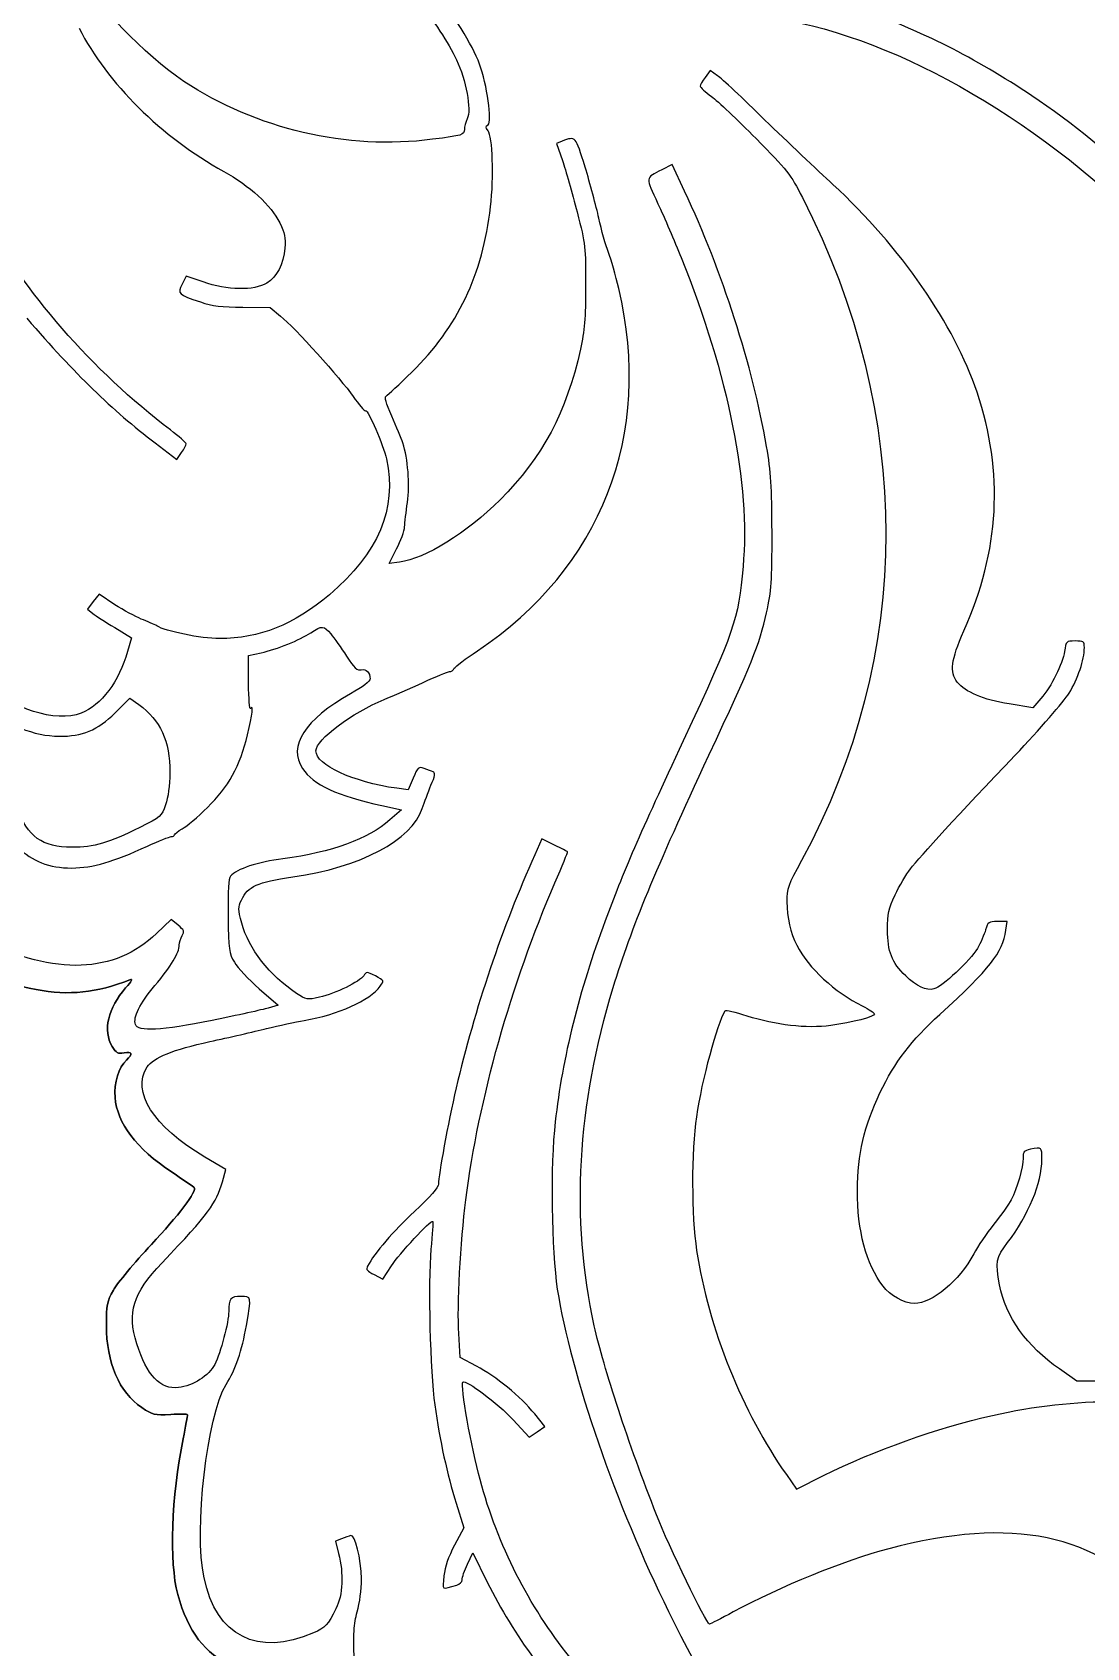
# Model space of a CAD drawing. Extents: x 6.8 to 53.1, y 2.5 to 44.2.
# Drawn here: x 29.856 to 33.068, y 16.448 to 21.368 of the extents above; entities that cross this region are included whole.
import ezdxf

# ---------------------------------------------------------------- set-up
doc = ezdxf.new("R2010")
doc.units = 0
doc.layers.add('Layer_1', color=7, linetype='CONTINUOUS')

msp = doc.modelspace()

# ---------------------------------------------------------------- linework, layer by layer
at = {"layer": 'Layer_1', "color": 1}
for p, q in [((31.921063, 21.251249), (31.905985, 21.230428)), ((31.943321, 21.235454), (31.921063, 21.251249)), ((31.470166, 21.035853), (31.453652, 21.029391)), ((31.453652, 21.029391), (31.471602, 20.976977)), ((31.805467, 20.964772), (31.774593, 20.948976)), ((31.84352, 20.883639), (31.805467, 20.964772)), ((30.324973, 20.625163), (30.312767, 20.600751)), ((30.377386, 20.607213), (30.324973, 20.625163)), ((30.498008, 20.530388), (30.581295, 20.52967)), ((30.581295, 20.52967), (30.612887, 20.503105)), ((30.230916, 20.116826), (30.296253, 20.066567)), ((30.296253, 20.066567), (30.310613, 20.087389)), ((30.943162, 19.749934), (30.966137, 19.794449)), ((30.975471, 19.754242), (30.943162, 19.749934)), ((30.042085, 19.63362), (30.024135, 19.610644)), ((30.060035, 19.655877), (30.042085, 19.63362)), ((30.10814, 19.624286), (30.060035, 19.655877)), ((30.024135, 19.610644), (30.040649, 19.59772)), ((30.107422, 19.554641), (30.158399, 19.523767)), ((30.765818, 19.535255), (30.765818, 19.535255)), ((30.158399, 19.523767), (30.146194, 19.481406)), ((30.51524, 19.4692), (30.553293, 19.477816)), ((30.51524, 19.384477), (30.51524, 19.4692)), ((30.108858, 19.294729), (30.154091, 19.339244)), ((30.154091, 19.339244), (30.180657, 19.319858)), ((32.92912, 19.338526), (32.904708, 19.309807)), ((32.904708, 19.309807), (32.832191, 19.322012)), ((31.016396, 19.095846), (31.001319, 19.059946)), ((31.001319, 19.059946), (30.966855, 19.064972)), ((30.921622, 19.012559), (30.981215, 18.999635)), ((30.981215, 18.999635), (30.946034, 18.968762)), ((31.409137, 18.911322), (31.387597, 18.862499)), ((31.44719, 18.891937), (31.409137, 18.911322)), ((31.387597, 18.862499), (31.387597, 18.862499)), ((30.279022, 18.665052), (30.234506, 18.622691)), ((30.300561, 18.64782), (30.279022, 18.665052)), ((32.826447, 18.659308), (32.79701, 18.659308)), ((32.822139, 18.632743), (32.826447, 18.659308)), ((30.54755, 18.454681), (30.604989, 18.404422)), ((30.604989, 18.404422), (30.574833, 18.395806)), ((30.446313, 17.903984), (30.381694, 17.942037)), ((30.435543, 17.866648), (30.446313, 17.903984)), ((30.897928, 17.58376), (30.924494, 17.570119)), ((30.924494, 17.570119), (30.950341, 17.610326)), ((31.159994, 17.331028), (31.155686, 17.404263)), ((31.209536, 17.305181), (31.159994, 17.331028)), ((33.038254, 17.259229), (32.985123, 17.296565)), ((33.110053, 17.259229), (33.038254, 17.259229)), ((31.321542, 17.141479), (31.370365, 17.088348)), ((31.417752, 17.121375), (31.386879, 17.159429)), ((31.370365, 17.088348), (31.394059, 17.104862)), ((31.394059, 17.104862), (31.417752, 17.121375)), ((32.153691, 16.974906), (32.184565, 16.93039)), ((32.184565, 16.93039), (32.267134, 16.972034)), ((31.147789, 16.888029), (31.171482, 16.81264)), ((30.798846, 16.778895), (30.780178, 16.771715)), ((31.171482, 16.81264), (31.142763, 16.759509)), ((30.780178, 16.771715), (30.789512, 16.734379)), ((31.182252, 16.70207), (31.198048, 16.736533)), ((31.198048, 16.736533), (31.242563, 16.647502))]:
    msp.add_line(p, q, dxfattribs=at)
for points in [[(31.218869, 21.270635), (31.172918, 21.393411), (31.000601, 21.615988), (30.817513, 21.787587)], [(30.791666, 21.728712), (30.989113, 21.526957), (31.096093, 21.393411), (31.148507, 21.283559)], [(30.318511, 21.218222), (30.199325, 21.297919), (30.042803, 21.460184), (29.999006, 21.549215)], [(32.161589, 21.402745), (32.53638, 21.332382), (32.987277, 21.05811), (33.321142, 20.69768)], [(32.901118, 21.174425), (32.727365, 21.290021), (32.560791, 21.374026), (32.388474, 21.433619)], [(29.999006, 21.380487), (30.084446, 21.212478), (30.249584, 21.048776), (30.439851, 20.94395)], [(31.148507, 21.283559), (31.177944, 21.22253), (31.194458, 21.132063), (31.181534, 21.104062)], [(31.244717, 21.086112), (31.257641, 21.09401), (31.241845, 21.210324), (31.218869, 21.270635)], [(31.07599, 21.041597), (30.81536, 21.007851), (30.538216, 21.07247), (30.318511, 21.218222)], [(31.905985, 21.230428), (31.897369, 21.21894), (31.890907, 21.206734), (31.890907, 21.203144)], [(32.088354, 21.100472), (32.021581, 21.165809), (31.956244, 21.226838), (31.943321, 21.235454)], [(31.890907, 21.203144), (31.890907, 21.200272), (31.906703, 21.185912), (31.925371, 21.172271)], [(31.925371, 21.172271), (31.944039, 21.158629), (32.005068, 21.100472), (32.061071, 21.04375)], [(33.624133, 20.476539), (33.415198, 20.750811), (33.143799, 21.012877), (32.901118, 21.174425)], [(31.172918, 21.071752), (31.172918, 21.055238), (31.166456, 21.053084), (31.07599, 21.041597)], [(31.181534, 21.104062), (31.176508, 21.09401), (31.172918, 21.07965), (31.172918, 21.071752)], [(31.244717, 21.067444), (31.236819, 21.078214), (31.236819, 21.081086), (31.244717, 21.086112)], [(31.252615, 20.836252), (31.262667, 20.926718), (31.259077, 21.05093), (31.244717, 21.067444)], [(32.295135, 20.904461), (32.249184, 20.946822), (32.155845, 21.035135), (32.088354, 21.100472)], [(31.540529, 20.956874), (31.511091, 21.052366), (31.512527, 21.051648), (31.470166, 21.035853)], [(32.061071, 21.04375), (32.155845, 20.948258), (32.166615, 20.934616), (32.202515, 20.864253)], [(31.471602, 20.976977), (31.480936, 20.948258), (31.501039, 20.877895), (31.516117, 20.820456)], [(30.439851, 20.94395), (30.516676, 20.901589), (30.584885, 20.839124), (30.610015, 20.787428)], [(31.582172, 20.80107), (31.574274, 20.837688), (31.555606, 20.907333), (31.540529, 20.956874)], [(31.774593, 20.948976), (31.722898, 20.923128), (31.723616, 20.927436), (31.762387, 20.845585)], [(32.09338, 20.106057), (32.051019, 20.351609), (31.958398, 20.639523), (31.84352, 20.883639)], [(32.202515, 20.864253), (32.542124, 20.199395), (32.540688, 19.470636), (32.199643, 18.845267)], [(32.734545, 20.271194), (32.665618, 20.476539), (32.501916, 20.713475), (32.295135, 20.904461)], [(31.012807, 20.332941), (31.152096, 20.468641), (31.228203, 20.629471), (31.252615, 20.836252)], [(31.516117, 20.820456), (31.541965, 20.719937), (31.542683, 20.712757), (31.541965, 20.594289)], [(31.762387, 20.845585), (31.781773, 20.803942), (31.813365, 20.730707), (31.83275, 20.681884)], [(30.277586, 20.156316), (30.040649, 20.335095), (29.82238, 20.585673), (29.712528, 20.805378)], [(30.610015, 20.787428), (30.625092, 20.755837), (30.628682, 20.741477), (30.62581, 20.710603)], [(31.61161, 20.696962), (31.602994, 20.717783), (31.59007, 20.765171), (31.582172, 20.80107)], [(30.62581, 20.710603), (30.621502, 20.660344), (30.602117, 20.623009), (30.570525, 20.603623)], [(31.643201, 20.587109), (31.633867, 20.626599), (31.619507, 20.67614), (31.61161, 20.696962)], [(31.83275, 20.681884), (31.977784, 20.320735), (32.043839, 19.989024), (32.021581, 19.7406)], [(30.312767, 20.600751), (30.298407, 20.570596), (30.299843, 20.56916), (30.36877, 20.546184)], [(30.570525, 20.603623), (30.53319, 20.579929), (30.449185, 20.581365), (30.377386, 20.607213)], [(31.212408, 19.48356), (31.59007, 19.736292), (31.748746, 20.141956), (31.643201, 20.587109)], [(31.541965, 20.594289), (31.541965, 20.497361), (31.538375, 20.457871), (31.526169, 20.402586)], [(30.36877, 20.546184), (30.405388, 20.533978), (30.433389, 20.530388), (30.498008, 20.530388)], [(29.839612, 20.496643), (29.988236, 20.325043), (30.098088, 20.218063), (30.230916, 20.116826)], [(30.612887, 20.503105), (30.655966, 20.468641), (30.795256, 20.313555), (30.834027, 20.25827)], [(31.526169, 20.402586), (31.483807, 20.210165), (31.411291, 20.073747), (31.281335, 19.943791)], [(30.934546, 20.259706), (30.939572, 20.262578), (30.974753, 20.295606), (31.012807, 20.332941)], [(32.694337, 19.544589), (32.803472, 19.790141), (32.816395, 20.025642), (32.734545, 20.271194)], [(30.834027, 20.25827), (30.851259, 20.233859), (30.867773, 20.214473), (30.871363, 20.215191)], [(30.951777, 20.197959), (30.93311, 20.238885), (30.928802, 20.256116), (30.934546, 20.259706)], [(30.871363, 20.215191), (30.879979, 20.217345), (30.92593, 20.111082), (30.935264, 20.068003)], [(30.985523, 20.116826), (30.980497, 20.130468), (30.965419, 20.167086), (30.951777, 20.197959)], [(30.325691, 20.114672), (30.324973, 20.117544), (30.303433, 20.136212), (30.277586, 20.156316)], [(30.310613, 20.087389), (30.319229, 20.098877), (30.325691, 20.111082), (30.325691, 20.114672)], [(30.999165, 19.935893), (31.007063, 19.989742), (31.000601, 20.069439), (30.985523, 20.116826)], [(32.109894, 19.84399), (32.109176, 19.984716), (32.106304, 20.028514), (32.09338, 20.106057)], [(30.935264, 20.068003), (30.967573, 19.915071), (30.91157, 19.782243), (30.76151, 19.654441)], [(31.281335, 19.943791), (31.180816, 19.842555), (31.052296, 19.763576), (30.975471, 19.754242)], [(30.990549, 19.861222), (30.991267, 19.873428), (30.995575, 19.907174), (30.999165, 19.935893)], [(30.966137, 19.794449), (30.979061, 19.818861), (30.989831, 19.849016), (30.990549, 19.861222)], [(32.09338, 19.599874), (32.108458, 19.667365), (32.109894, 19.693213), (32.109894, 19.84399)], [(32.021581, 19.7406), (32.006504, 19.575463), (31.996452, 19.546025), (31.839212, 19.209288)], [(30.76151, 19.654441), (30.653812, 19.563257), (30.548986, 19.520895), (30.426209, 19.520895)], [(30.040649, 19.59772), (30.049265, 19.59054), (30.079421, 19.571155), (30.107422, 19.554641)], [(30.188555, 19.580488), (30.170605, 19.587668), (30.134706, 19.607054), (30.10814, 19.624286)], [(31.917473, 19.165491), (32.047429, 19.443353), (32.071841, 19.502228), (32.09338, 19.599874)], [(30.235942, 19.559667), (30.228044, 19.563975), (30.206505, 19.574027), (30.188555, 19.580488)], [(30.426209, 19.520895), (30.370924, 19.520895), (30.26179, 19.543153), (30.235942, 19.559667)], [(30.553293, 19.477816), (30.601399, 19.488586), (30.671044, 19.516587), (30.704789, 19.538845)], [(30.704789, 19.538845), (30.739253, 19.561103), (30.744279, 19.561103), (30.765818, 19.535255)], [(30.765818, 19.535255), (30.77587, 19.523049), (30.79741, 19.492894), (30.813924, 19.467764)], [(32.674234, 19.388785), (32.649822, 19.419659), (32.654848, 19.454122), (32.694337, 19.544589)], [(31.142045, 19.430429), (31.144917, 19.436173), (31.177226, 19.459866), (31.212408, 19.48356)], [(33.033228, 19.513715), (33.005945, 19.513715), (33.005227, 19.512997), (33.000919, 19.482124)], [(33.014561, 19.354322), (33.041844, 19.398837), (33.06123, 19.456276), (33.06123, 19.493612)], [(33.06123, 19.493612), (33.06123, 19.512279), (33.059076, 19.513715), (33.033228, 19.513715)], [(30.146194, 19.481406), (30.121782, 19.391657), (30.065779, 19.316986), (30.005468, 19.294011)], [(30.813924, 19.467764), (30.837617, 19.431147), (30.846233, 19.422531), (30.858439, 19.426121)], [(33.000919, 19.482124), (32.994457, 19.442635), (32.961429, 19.375862), (32.92912, 19.338526)], [(30.005468, 19.294011), (29.925771, 19.263855), (29.797969, 19.305499), (29.705348, 19.391657)], [(30.885722, 19.398119), (30.885722, 19.390939), (30.862747, 19.373708), (30.826129, 19.352886)], [(30.858439, 19.426121), (30.873517, 19.429711), (30.885722, 19.417505), (30.885722, 19.398119)], [(30.928802, 19.335654), (30.954649, 19.346424), (31.007781, 19.3694), (31.04727, 19.387349)], [(31.04727, 19.387349), (31.086759, 19.405299), (31.122659, 19.420377), (31.127685, 19.420377)], [(31.127685, 19.420377), (31.132711, 19.420377), (31.139173, 19.424685), (31.142045, 19.430429)], [(32.832191, 19.322012), (32.753212, 19.334936), (32.698645, 19.357912), (32.674234, 19.388785)], [(30.520984, 19.307653), (30.518112, 19.303345), (30.515958, 19.337808), (30.51524, 19.384477)], [(30.826129, 19.352886), (30.686121, 19.274625), (30.634426, 19.192774), (30.67966, 19.125283)], [(30.720585, 19.179132), (30.720585, 19.213596), (30.830437, 19.296165), (30.928802, 19.335654)], [(32.850141, 19.165491), (32.92553, 19.245187), (32.998765, 19.329192), (33.014561, 19.354322)], [(29.69745, 19.319858), (29.781455, 19.255957), (29.86187, 19.224366), (29.937977, 19.223648)], [(29.937977, 19.223648), (30.009776, 19.22293), (30.054291, 19.241598), (30.108858, 19.294729)], [(30.180657, 19.319858), (30.24743, 19.271753), (30.275432, 19.210006), (30.275432, 19.113077)], [(30.512368, 19.227956), (30.526728, 19.289703), (30.531036, 19.32273), (30.520984, 19.307653)], [(30.39031, 19.006815), (30.453493, 19.067844), (30.49011, 19.133899), (30.512368, 19.227956)], [(31.839212, 19.209288), (31.708538, 18.929272), (31.653971, 18.803624), (31.601558, 18.661462)], [(30.966855, 19.064972), (30.832591, 19.084358), (30.720585, 19.136053), (30.720585, 19.179132)], [(31.625969, 18.458271), (31.683408, 18.644231), (31.754489, 18.816548), (31.917473, 19.165491)], [(32.531354, 18.81942), (32.561509, 18.858191), (32.678542, 18.985275), (32.850141, 19.165491)], [(30.275432, 19.113077), (30.274714, 19.073588), (30.270406, 19.036971), (30.262508, 19.014713)], [(30.67966, 19.125283), (30.712687, 19.075024), (30.785204, 19.041997), (30.921622, 19.012559)], [(31.050142, 19.125283), (31.03291, 19.131745), (31.030756, 19.129591), (31.016396, 19.095846)], [(31.077426, 19.115231), (31.073118, 19.116667), (31.060194, 19.121693), (31.050142, 19.125283)], [(31.070964, 19.074306), (31.083169, 19.102308), (31.084605, 19.113077), (31.077426, 19.115231)], [(31.044398, 19.003943), (31.05086, 19.021893), (31.063066, 19.053484), (31.070964, 19.074306)], [(29.977466, 18.885475), (29.886999, 18.885475), (29.841766, 18.917784), (29.810175, 19.005379)], [(30.262508, 19.014713), (30.250302, 18.979531), (30.248866, 18.978095), (30.184247, 18.945786)], [(30.313485, 18.941478), (30.326409, 18.948658), (30.360872, 18.978095), (30.39031, 19.006815)], [(30.650222, 18.795008), (30.857721, 18.825164), (31.011371, 18.906297), (31.044398, 19.003943)], [(30.184247, 18.945786), (30.089472, 18.898399), (30.044957, 18.885475), (29.977466, 18.885475)], [(30.946034, 18.968762), (30.878543, 18.909887), (30.770126, 18.870397), (30.620066, 18.850293)], [(30.207223, 18.889065), (30.241686, 18.904861), (30.274714, 18.917784), (30.27974, 18.917784)], [(30.27974, 18.917784), (30.285483, 18.917784), (30.289791, 18.919938), (30.289791, 18.923528)], [(30.289791, 18.923528), (30.289791, 18.9264), (30.300561, 18.934298), (30.313485, 18.941478)], [(29.812329, 18.886193), (29.856126, 18.842396), (29.907103, 18.822292), (29.976748, 18.822292)], [(29.976748, 18.822292), (30.042803, 18.82301), (30.101678, 18.840242), (30.207223, 18.889065)], [(30.620066, 18.850293), (30.544678, 18.84096), (30.477905, 18.818702), (30.460673, 18.79788)], [(31.387597, 18.862499), (31.288514, 18.644231), (31.203792, 18.392216), (31.147789, 18.152408)], [(31.486679, 18.871833), (31.485961, 18.872551), (31.468012, 18.881885), (31.44719, 18.891937)], [(31.448626, 18.777059), (31.470884, 18.828036), (31.488115, 18.871115), (31.486679, 18.871833)], [(32.199643, 18.845267), (32.158717, 18.769879), (32.155127, 18.759827), (32.155127, 18.719619)], [(30.460673, 18.79788), (30.454211, 18.789982), (30.452057, 18.755519), (30.452775, 18.675822)], [(30.4937, 18.724645), (30.513804, 18.767007), (30.541088, 18.779212), (30.650222, 18.795008)], [(32.484684, 18.740441), (32.497608, 18.767725), (32.51843, 18.803624), (32.531354, 18.81942)], [(31.177226, 17.812081), (31.215998, 18.117944), (31.31508, 18.469041), (31.448626, 18.777059)], [(30.494418, 18.654282), (30.482931, 18.697362), (30.482931, 18.702388), (30.4937, 18.724645)], [(32.155127, 18.719619), (32.155845, 18.670796), (32.165897, 18.625563), (32.185283, 18.586791)], [(32.461709, 18.634179), (32.461709, 18.68372), (32.464581, 18.69808), (32.484684, 18.740441)], [(30.312767, 18.616229), (30.320665, 18.629153), (30.319229, 18.632743), (30.300561, 18.64782)], [(30.452775, 18.675822), (30.454211, 18.571714), (30.455647, 18.563098), (30.472161, 18.535096)], [(30.66171, 18.440322), (30.579141, 18.494889), (30.51524, 18.57674), (30.494418, 18.654282)], [(31.601558, 18.661462), (31.521861, 18.448219), (31.471602, 18.245028), (31.449344, 18.049017)], [(32.79701, 18.659308), (32.769726, 18.659308), (32.766854, 18.657872), (32.760392, 18.634179)], [(30.234506, 18.622691), (30.107422, 18.500633), (29.926489, 18.494171), (29.70463, 18.601869)], [(30.304151, 18.587509), (30.304151, 18.595407), (30.308459, 18.608331), (30.312767, 18.616229)], [(32.516994, 18.493453), (32.474633, 18.535096), (32.461709, 18.567406), (32.461709, 18.634179)], [(32.621102, 18.376421), (32.77547, 18.517864), (32.810652, 18.563098), (32.822139, 18.632743)], [(32.760392, 18.634179), (32.756802, 18.619819), (32.745315, 18.593971), (32.735263, 18.57674)], [(29.868052, 18.451891), (29.755327, 18.473429), (29.618177, 18.531589), (29.552842, 18.586157)], [(29.552843, 18.586157), (29.618177, 18.531589), (29.755327, 18.473429), (29.868052, 18.451891)], [(30.230198, 18.464015), (30.27974, 18.523608), (30.304151, 18.563816), (30.304151, 18.587509)], [(32.185283, 18.586791), (32.221182, 18.517864), (32.300879, 18.443194), (32.384884, 18.402268)], [(32.735263, 18.57674), (32.713723, 18.54084), (32.627564, 18.459707), (32.603153, 18.453963)], [(30.472161, 18.535096), (30.482213, 18.518582), (30.515958, 18.482683), (30.54755, 18.454681)], [(30.901518, 18.493453), (30.874953, 18.507095), (30.873517, 18.507095), (30.866337, 18.494171)], [(29.868052, 18.451891), (29.96857, 18.433222), (30.051843, 18.44185), (30.153797, 18.482056)], [(30.153797, 18.482056), (30.051843, 18.44185), (29.96857, 18.433223), (29.868052, 18.451891)], [(30.14088, 18.456926), (30.087038, 18.396615), (30.070517, 18.326254), (30.099955, 18.278867)], [(30.099955, 18.278867), (30.070517, 18.326254), (30.087038, 18.396615), (30.14088, 18.456926)], [(30.153797, 18.482056), (30.163849, 18.485647), (30.159548, 18.477749), (30.14088, 18.456926)], [(30.14088, 18.456926), (30.159548, 18.477749), (30.163849, 18.485647), (30.153797, 18.482056)], [(30.170605, 18.345547), (30.163425, 18.368523), (30.183529, 18.40873), (30.230198, 18.464015)], [(30.684685, 18.357753), (30.787358, 18.375703), (30.884286, 18.418782), (30.916596, 18.462579)], [(30.866337, 18.494171), (30.854849, 18.476221), (30.778742, 18.439604), (30.731355, 18.428834)], [(30.916596, 18.462579), (30.928802, 18.479093), (30.928802, 18.479093), (30.901518, 18.493453)], [(31.56853, 17.427957), (31.496731, 17.75536), (31.516117, 18.099277), (31.625969, 18.458271)], [(32.603153, 18.453963), (32.580895, 18.447501), (32.549303, 18.462579), (32.516994, 18.493453)], [(30.731355, 18.428834), (30.693301, 18.420218), (30.691147, 18.420936), (30.66171, 18.440322)], [(32.384884, 18.402268), (32.404988, 18.391498), (32.422219, 18.380728), (32.422219, 18.377856)], [(30.40467, 18.357753), (30.249584, 18.326879), (30.177785, 18.322571), (30.170605, 18.345547)], [(30.574833, 18.395806), (30.558319, 18.39078), (30.481495, 18.373549), (30.40467, 18.357753)], [(30.569807, 18.333341), (30.607143, 18.342675), (30.658838, 18.353445), (30.684685, 18.357753)], [(31.966296, 18.386472), (31.941885, 18.346265), (31.895933, 18.17682), (31.87942, 18.064813)], [(32.033787, 18.371395), (31.998606, 18.382882), (31.96845, 18.389344), (31.966296, 18.386472)], [(32.289391, 18.342675), (32.213285, 18.332623), (32.122818, 18.343393), (32.033787, 18.371395)], [(32.422219, 18.377856), (32.422219, 18.369241), (32.354728, 18.351291), (32.289391, 18.342675)], [(32.438733, 18.13733), (32.484684, 18.232823), (32.53279, 18.296006), (32.621102, 18.376421)], [(30.39749, 18.293852), (30.454929, 18.306058), (30.532472, 18.324007), (30.569807, 18.333341)], [(30.099955, 18.278867), (30.112161, 18.258765), (30.116462, 18.255876), (30.135847, 18.259466)], [(30.135847, 18.259465), (30.116462, 18.255875), (30.112161, 18.258765), (30.099955, 18.278867)], [(30.135847, 18.259466), (30.160977, 18.264492), (30.163856, 18.255888), (30.143034, 18.23722)], [(30.143034, 18.237221), (30.163856, 18.255889), (30.160977, 18.264492), (30.135847, 18.259465)], [(30.206505, 18.216309), (30.22589, 18.245028), (30.285483, 18.26944), (30.39749, 18.293852)], [(30.108571, 18.123767), (30.104981, 18.166847), (30.120059, 18.216399), (30.143034, 18.237221)], [(30.143034, 18.23722), (30.120059, 18.216398), (30.104981, 18.166847), (30.108571, 18.123767)], [(30.381694, 17.942037), (30.224454, 18.035376), (30.157681, 18.14092), (30.206505, 18.216309)], [(30.108571, 18.123767), (30.115033, 18.04407), (30.172479, 17.968681), (30.282331, 17.895447)], [(30.282331, 17.895447), (30.172479, 17.968681), (30.115033, 18.04407), (30.108571, 18.123767)], [(31.147789, 18.152408), (31.122659, 18.043992), (31.093939, 17.88747), (31.093939, 17.859468)], [(32.369806, 17.840801), (32.370524, 17.949935), (32.390628, 18.036094), (32.438733, 18.13733)], [(31.87942, 18.064813), (31.863624, 17.960705), (31.864342, 17.761104), (31.880138, 17.657713)], [(31.449344, 18.049017), (31.434266, 17.919779), (31.437856, 17.655559), (31.455806, 17.539245)], [(32.89681, 17.965731), (32.877425, 17.961423), (32.874553, 17.957833), (32.874553, 17.938447)], [(32.931992, 17.934857), (32.931992, 17.972193), (32.931992, 17.972193), (32.89681, 17.965731)], [(32.827165, 17.681407), (32.891066, 17.765412), (32.931992, 17.863776), (32.931992, 17.934857)], [(32.874553, 17.938447), (32.874553, 17.910446), (32.856603, 17.846544), (32.838653, 17.812081)], [(30.251738, 17.61966), (30.396054, 17.771874), (30.416158, 17.799157), (30.435543, 17.866648)], [(30.282331, 17.895447), (30.318231, 17.871035), (30.349104, 17.850226), (30.349822, 17.849503)], [(30.349822, 17.849504), (30.349104, 17.850226), (30.318231, 17.871035), (30.282331, 17.895447)], [(30.219141, 17.675741), (30.299556, 17.759745), (30.359874, 17.840171), (30.349822, 17.849504)], [(30.349822, 17.849503), (30.359874, 17.84017), (30.299556, 17.759745), (30.219141, 17.675741)], [(31.093939, 17.859468), (31.093939, 17.849416), (31.06881, 17.821415), (31.020704, 17.776182)], [(31.155686, 17.404263), (31.149942, 17.485396), (31.160712, 17.683561), (31.177226, 17.812081)], [(32.448067, 17.548579), (32.396372, 17.61607), (32.369806, 17.717306), (32.369806, 17.840801)], [(32.838653, 17.812081), (32.831473, 17.798439), (32.80778, 17.764694), (32.785522, 17.73741)], [(31.020704, 17.776182), (30.956803, 17.716588), (30.898646, 17.649097), (30.877825, 17.609608)], [(30.950341, 17.610326), (30.973317, 17.646225), (31.070964, 17.751052), (31.076708, 17.746026)], [(31.076708, 17.746026), (31.077426, 17.74459), (31.075272, 17.706537), (31.070964, 17.661303)], [(32.785522, 17.73741), (32.763982, 17.710127), (32.735981, 17.669201), (32.724493, 17.646943)], [(30.219141, 17.675741), (30.167446, 17.620455), (30.115744, 17.558001), (30.103538, 17.536461)], [(30.103538, 17.536462), (30.115744, 17.558002), (30.167446, 17.620455), (30.219141, 17.675741)], [(32.802754, 17.552887), (32.78983, 17.621814), (32.792702, 17.636892), (32.827165, 17.681407)], [(30.174913, 17.37339), (30.144758, 17.4696), (30.161989, 17.524885), (30.251738, 17.61966)], [(31.070964, 17.661303), (31.06163, 17.557913), (31.068092, 17.287231), (31.082452, 17.18743)], [(31.880138, 17.657713), (31.916037, 17.420777), (32.019427, 17.163737), (32.153691, 16.974906)], [(32.724493, 17.646943), (32.679978, 17.564375), (32.598127, 17.496166), (32.542842, 17.496166)], [(30.877825, 17.609608), (30.872081, 17.599556), (30.876389, 17.59453), (30.897928, 17.58376)], [(30.082005, 17.429475), (30.082005, 17.49194), (30.084152, 17.501281), (30.103538, 17.536462)], [(30.103538, 17.536461), (30.084152, 17.50128), (30.082005, 17.491939), (30.082005, 17.429474)], [(30.491546, 17.517705), (30.460673, 17.517705), (30.454929, 17.510526), (30.454929, 17.471754)], [(30.508778, 17.428675), (30.524574, 17.518423), (30.524574, 17.517705), (30.491546, 17.517705)], [(31.455806, 17.539245), (31.496731, 17.280051), (31.635303, 16.879413), (31.794697, 16.557754)], [(32.542842, 17.496166), (32.513404, 17.496166), (32.468889, 17.520577), (32.448067, 17.548579)], [(32.985123, 17.296565), (32.886758, 17.364056), (32.820703, 17.456676), (32.802754, 17.552887)], [(30.454929, 17.471754), (30.454929, 17.439445), (30.429799, 17.345388), (30.412568, 17.310207)], [(30.189711, 17.17891), (30.121502, 17.224861), (30.082005, 17.31675), (30.082005, 17.429475)], [(30.082005, 17.429474), (30.082005, 17.316749), (30.121502, 17.224861), (30.189711, 17.17891)], [(30.447031, 17.249177), (30.475751, 17.295129), (30.495136, 17.35185), (30.508778, 17.428675)], [(31.758079, 16.852129), (31.673357, 17.066808), (31.596532, 17.300873), (31.56853, 17.427957)], [(30.301997, 17.239844), (30.246712, 17.233382), (30.205069, 17.277179), (30.174913, 17.37339)], [(30.412568, 17.310207), (30.394618, 17.275743), (30.345795, 17.24487), (30.301997, 17.239844)], [(31.386879, 17.159429), (31.3438, 17.21256), (31.268411, 17.274307), (31.209536, 17.305181)], [(30.37954, 16.660426), (30.348667, 16.806178), (30.388874, 17.155121), (30.447031, 17.249177)], [(31.220305, 16.959828), (31.194458, 17.053166), (31.159994, 17.248459), (31.167892, 17.256357)], [(31.167892, 17.256357), (31.176508, 17.265691), (31.274873, 17.191738), (31.321542, 17.141479)], [(30.189711, 17.17891), (30.224174, 17.155934), (30.227757, 17.155204), (30.278016, 17.158077)], [(30.278016, 17.158077), (30.227757, 17.155204), (30.224174, 17.155934), (30.189711, 17.17891)], [(31.082452, 17.18743), (31.097529, 17.078296), (31.120505, 16.974188), (31.147789, 16.888029)], [(32.781214, 17.155121), (33.036818, 17.21256), (33.28237, 17.211124), (33.518589, 17.150813)], [(30.278016, 17.158077), (30.306018, 17.160231), (30.329704, 17.159516), (30.329704, 17.156644)], [(30.329704, 17.156644), (30.329704, 17.159516), (30.306018, 17.160231), (30.278016, 17.158077)], [(30.329704, 17.156644), (30.329704, 17.153771), (30.323257, 17.120734), (30.316077, 17.084117)], [(30.316077, 17.084117), (30.323257, 17.120734), (30.329704, 17.153772), (30.329704, 17.156644)], [(32.267134, 16.972034), (32.420065, 17.04814), (32.613205, 17.117067), (32.781214, 17.155121)], [(30.316077, 17.084117), (30.280178, 16.906055), (30.272998, 16.710048), (30.299563, 16.60953)], [(30.299563, 16.60953), (30.272998, 16.710048), (30.280178, 16.906055), (30.316077, 17.084117)], [(31.493859, 16.419182), (31.368929, 16.57355), (31.274873, 16.758791), (31.220305, 16.959828)], [(31.918909, 16.5197), (31.910293, 16.5197), (31.794697, 16.758073), (31.758079, 16.852129)], [(33.290986, 16.57714), (33.098565, 16.79469), (32.842961, 16.848539), (32.465299, 16.748739)], [(30.826129, 16.788946), (30.821821, 16.78751), (30.808898, 16.782484), (30.798846, 16.778895)], [(30.859157, 16.656836), (30.858439, 16.718583), (30.839771, 16.793972), (30.826129, 16.788946)], [(30.789512, 16.734379), (30.805308, 16.67335), (30.802436, 16.608731), (30.781614, 16.56637)], [(31.142763, 16.759509), (31.123377, 16.723609), (31.113325, 16.694172), (31.110453, 16.66617)], [(32.465299, 16.748739), (32.326009, 16.711404), (32.13646, 16.634579), (31.991426, 16.556318)], [(31.165738, 16.654682), (31.165738, 16.661144), (31.172918, 16.682684), (31.182252, 16.70207)], [(30.712687, 16.492417), (30.541806, 16.419182), (30.417593, 16.482365), (30.37954, 16.660426)], [(30.846233, 16.557036), (30.854131, 16.584319), (30.859157, 16.623809), (30.859157, 16.656836)], [(31.110453, 16.66617), (31.105427, 16.621655), (31.102555, 16.624527), (31.149942, 16.638169)], [(31.149942, 16.638169), (31.158558, 16.640323), (31.165738, 16.64822), (31.165738, 16.654682)], [(31.242563, 16.647502), (31.325132, 16.480929), (31.431394, 16.338049), (31.56494, 16.211683)], [(30.299563, 16.60953), (30.329719, 16.497523), (30.384279, 16.425732), (30.463258, 16.395577)], [(30.463258, 16.395577), (30.384279, 16.425732), (30.329719, 16.497523), (30.299563, 16.60953)], [(30.781614, 16.56637), (30.75792, 16.516828), (30.749305, 16.508213), (30.712687, 16.492417)], [(30.837617, 16.388308), (30.834027, 16.494571), (30.835463, 16.518264), (30.846233, 16.557036)], [(31.794697, 16.557754), (31.873676, 16.39836), (31.880138, 16.388308), (31.932551, 16.334459)], [(31.991426, 16.556318), (31.954808, 16.536214), (31.922499, 16.5197), (31.918909, 16.5197)]]:
    msp.add_open_spline(points, degree=3, dxfattribs=at)

doc.saveas('drawing.dxf')
